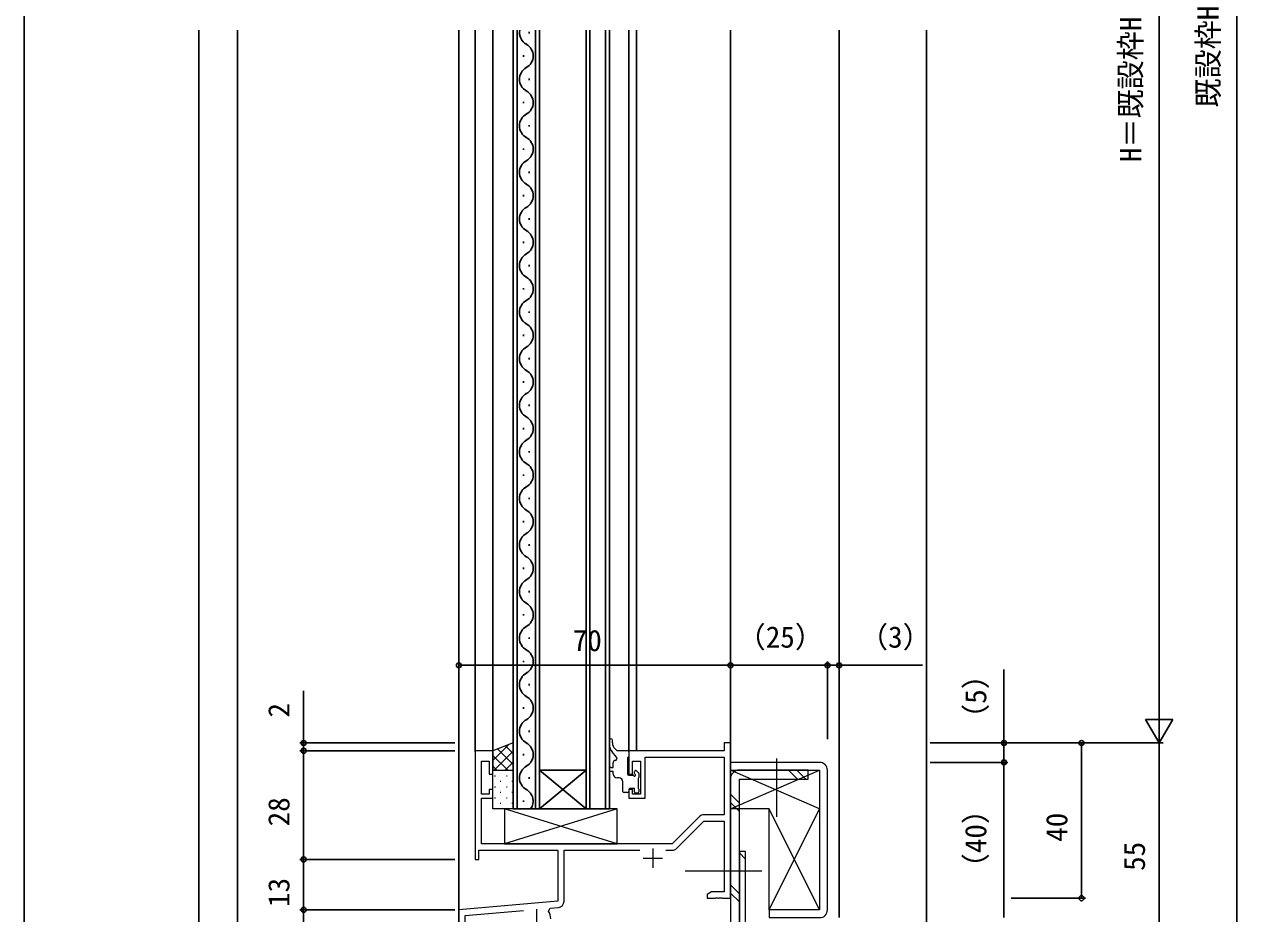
# Model space of a CAD drawing. Units: millimetres, scale not verified. Extents: x -438 to 438, y -554 to 551.
# Drawn here: x -436.8 to -124.3, y -97.5 to 131.7 of the extents above; entities that cross this region are included whole.
import ezdxf
from ezdxf.enums import TextEntityAlignment as Align

# ---------------------------------------------------------------- set-up
doc = ezdxf.new("R2010")
doc.units = ezdxf.units.MM
doc.header["$LTSCALE"] = 4
doc.layers.add('0-2_YKK_11', color=211, linetype='Continuous', lineweight=18)
doc.layers.add('0-5_YKK_13', color=4, linetype='Continuous', lineweight=18)
for name, color, linetype in [('0-4_YKK_12', 2, 'Continuous'), ('0-7_YKK_D', 6, 'Continuous'), ('0-8_YKK_ZWAK', 7, 'Continuous'), ('0-9_YSS_K', 3, 'Continuous')]:
    doc.layers.add(name, color=color, linetype=linetype)
doc.styles.add('ＭＳ ゴシック', font='')
doc.styles.get('ＭＳ ゴシック').set_extended_font_data('MS Gothic')

msp = doc.modelspace()

# ---------------------------------------------------------------- linework, layer by layer
at = {"layer": '0-2_YKK_11'}
for p, q in [((-274.795, -80.696), (-274.795, -85.696)), ((-271.444, -81.126), (-269.782, -81.126)), ((-277.295, -83.196), (-272.295, -83.196)), ((-304.795, -96.296), (-304.795, -101.296))]:
    msp.add_line(p, q, dxfattribs=at)
for points in [[(-262.763, -72.465), (-269.795, -79.496), (-318.965, -79.496), (-318.965, -67.696), (-315.995, -67.696), (-315.995, -65.496), (-316.995, -65.496), (-316.995, -66.696), (-318.965, -66.696), (-318.965, -58.196), (-316.995, -58.196), (-316.995, -61.496), (-315.995, -61.496), (-315.995, -55.496), (-320.595, -55.496), (-320.595, -83.496), (-319.595, -83.496), (-319.595, -81.126), (-299.295, -81.126), (-299.295, -94.266), (-324.795, -96.496), (-324.795, -108.496)], [(-268.651, -80.658), (-261.62, -73.626), (-256.425, -73.626), (-256.425, -91.866), (-259.704, -91.866), (-260.795, -92.496), (-260.795, -93.496), (-258.753, -93.496), (-258.57, -93.376), (-258.02, -93.376), (-257.837, -93.496), (-257.753, -93.496), (-257.57, -93.376), (-257.02, -93.376), (-256.837, -93.496), (-254.795, -93.496), (-254.795, -53.496), (-256.425, -53.496), (-256.425, -55.496), (-280.995, -55.496), (-280.995, -61.496), (-279.995, -61.496), (-279.995, -58.196), (-277.995, -58.196), (-277.995, -66.696), (-279.995, -66.696), (-279.995, -65.496), (-280.995, -65.496), (-280.995, -67.696), (-276.795, -67.696), (-276.795, -57.126), (-256.425, -57.126), (-256.425, -71.996), (-261.632, -71.996)], [(-297.665, -94.293), (-297.665, -81.126), (-278.145, -81.126)], [(-311.895, -106.866), (-323.165, -106.866), (-323.165, -97.99), (-308.165, -96.678)], [(-301.656, -96.838), (-301.275, -96.075), (-299.125, -95.887)]]:
    msp.add_lwpolyline(points, dxfattribs=at)
for centre, radius, start, end in [((-261.632, -73.596), 1.6, 90, 134.99999), ((-269.782, -79.526), 1.6, 270, 314.99999), ((-304.795, -98.796), 3.7, 0, 31.96331), ((-299.265, -94.293), 1.6, 275, 0.00001)]:
    msp.add_arc(centre, radius, start, end, dxfattribs=at)
at = {"layer": '0-4_YKK_12'}
for p, q in [((-391.798, 130.169), (-391.795, -201.753)), ((-381.799, 130.169), (-381.798, -191.756)), ((-324.795, 130.169), (-324.795, -100.496)), ((-320.595, 130.169), (-320.595, -55.792)), ((-315.995, 130.169), (-315.995, -55.496)), ((-310.795, -70.5), (-310.795, 130.169)), ((-309.795, 130.169), (-309.795, -70.5)), ((-306.635, 129.7), (-306.635, 129.3)), ((-304.995, -70.5), (-304.995, 130.169)), ((-303.995, 130.169), (-303.995, -70.5)), ((-290.995, 130.169), (-290.995, -70.5)), ((-286.995, -70.5), (-286.995, 130.169)), ((-285.995, 130.169), (-285.995, -70.5)), ((-280.995, 130.169), (-280.995, -55.496)), ((-278.995, 130.169), (-278.995, -55.496)), ((-254.795, 130.169), (-254.795, -92.162)), ((-226.792, 130.169), (-226.793, -98.505)), ((-308.155, 123.7), (-308.155, 123.3)), ((-306.635, 117.7), (-306.635, 117.3)), ((-308.155, 111.7), (-308.155, 111.3)), ((-306.635, 105.7), (-306.635, 105.3)), ((-308.155, 99.7), (-308.155, 99.3)), ((-306.635, 93.7), (-306.635, 93.3)), ((-308.155, 87.7), (-308.155, 87.3)), ((-306.635, 81.7), (-306.635, 81.3)), ((-308.155, 75.7), (-308.155, 75.3)), ((-306.635, 69.7), (-306.635, 69.3)), ((-308.155, 63.7), (-308.155, 63.3)), ((-306.635, 57.7), (-306.635, 57.3)), ((-308.155, 51.7), (-308.155, 51.3)), ((-306.635, 45.7), (-306.635, 45.3)), ((-308.155, 39.7), (-308.155, 39.3)), ((-306.635, 33.7), (-306.635, 33.3)), ((-308.155, 27.7), (-308.155, 27.3)), ((-306.635, 21.7), (-306.635, 21.3)), ((-308.155, 15.7), (-308.155, 15.3)), ((-306.635, 9.7), (-306.635, 9.3)), ((-308.155, 3.7), (-308.155, 3.3)), ((-306.635, -2.3), (-306.635, -2.7)), ((-308.155, -8.3), (-308.155, -8.7)), ((-306.635, -14.3), (-306.635, -14.7)), ((-308.155, -20.3), (-308.155, -20.7)), ((-306.635, -26.3), (-306.635, -26.7)), ((-308.155, -32.3), (-308.155, -32.7)), ((-306.635, -38.3), (-306.635, -38.7)), ((-308.155, -44.3), (-308.155, -44.7)), ((-306.635, -50.3), (-306.635, -50.7)), ((-308.155, -56.3), (-308.155, -56.7)), ((-306.635, -62.3), (-306.635, -62.7)), ((-291.995, -60.5), (-303.995, -60.5)), ((-291.995, -70.5), (-303.995, -60.5)), ((-303.995, -70.5), (-291.995, -60.5)), ((-308.155, -68.3), (-308.155, -68.7)), ((-303.995, -70.504), (-310.795, -70.504)), ((-291.995, -70.5), (-303.995, -70.5))]:
    msp.add_line(p, q, dxfattribs=at)
msp.add_lwpolyline([(-285.995, -70.5), (-291.995, -70.5), (-291.995, 130.169)], dxfattribs=at)
for centre, start, end in [((-305.718, 129.5), 168.77275, 240.79746), ((-309.072, 123.5), 299.20254, 60.79746), ((-305.718, 117.5), 119.20254, 240.79746), ((-309.072, 111.5), 299.20254, 60.79746), ((-305.718, 105.5), 119.20254, 240.79746), ((-309.072, 99.5), 299.20254, 60.79746), ((-305.718, 93.5), 119.20254, 240.79746), ((-309.072, 87.5), 299.20254, 60.79746), ((-305.718, 81.5), 119.20254, 240.79746), ((-309.072, 75.5), 299.20254, 60.79746), ((-305.718, 69.5), 119.20254, 240.79746), ((-309.072, 63.5), 299.20254, 60.79746), ((-305.718, 57.5), 119.20254, 240.79746), ((-309.072, 51.5), 299.20254, 60.79746), ((-305.718, 45.5), 119.20254, 240.79746), ((-309.072, 39.5), 299.20254, 60.79746), ((-305.718, 33.5), 119.20254, 240.79746), ((-309.072, 27.5), 299.20254, 60.79746), ((-305.718, 21.5), 119.20254, 240.79746), ((-309.072, 15.5), 299.20254, 60.79746), ((-305.718, 9.5), 119.20254, 240.79746), ((-309.072, 3.5), 299.20254, 60.79746), ((-305.718, -2.5), 119.20254, 240.79746), ((-309.072, -8.5), 299.20254, 60.79746), ((-305.718, -14.5), 119.20254, 240.79746), ((-309.072, -20.5), 299.20254, 60.79746), ((-305.718, -26.5), 119.20254, 240.79746), ((-309.072, -32.5), 299.20254, 60.79746), ((-305.718, -38.5), 119.20254, 240.79746), ((-309.072, -44.5), 299.20254, 60.79746), ((-305.718, -50.5), 119.20254, 240.79746), ((-309.072, -56.5), 299.20254, 60.79746), ((-305.718, -62.5), 119.20254, 240.79746), ((-309.072, -68.5), 324.33024, 60.79746)]:
    msp.add_arc(centre, 3.437, start, end, dxfattribs=at)
at = {"layer": '0-5_YKK_13'}
for p, q in [((-285.995, -53.855), (-285.995, -52.833)), ((-285.195, -53.5), (-285.195, -52.833)), ((-311.911, -53.926), (-315.995, -58.01)), ((-310.795, -55.638), (-315.653, -60.496)), ((-314.811, -55.041), (-310.795, -59.058)), ((-312.769, -54.256), (-310.795, -56.229)), ((-284.114, -57.173), (-285.282, -55.797)), ((-283.995, -55.496), (-284.57, -54.952)), ((-281.295, -55.496), (-283.995, -55.496)), ((-280.995, -55.796), (-280.995, -56.996)), ((-315.995, -56.686), (-312.184, -60.496)), ((-310.795, -58.467), (-312.825, -60.496)), ((-284.995, -59.796), (-284.995, -58.496)), ((-280.995, -56.996), (-281.295, -57.296)), ((-281.295, -57.296), (-281.295, -61.496)), ((-242.795, -72.496), (-242.795, -57.496)), ((-315.995, -59.515), (-315.013, -60.496)), ((-315.575, -61.932), (-315.375, -61.932)), ((-314.16, -60.517), (-313.96, -60.517)), ((-312.545, -61.932), (-312.345, -61.932)), ((-311.13, -60.517), (-310.93, -60.517)), ((-285.495, -59.796), (-284.995, -59.796)), ((-285.495, -60.796), (-284.995, -60.796)), ((-284.995, -61.496), (-284.995, -60.796)), ((-283.495, -62.496), (-283.995, -62.496)), ((-280.995, -61.796), (-279.956, -61.796)), ((-279.495, -61.335), (-279.495, -60.896)), ((-278.983, -60.684), (-278.483, -61.184)), ((-278.395, -61.396), (-278.395, -62.396)), ((-231.795, -70.496), (-254.795, -60.497)), ((-254.795, -70.497), (-231.793, -60.497)), ((-315.575, -64.762), (-315.375, -64.762)), ((-314.16, -63.347), (-313.96, -63.347)), ((-312.545, -64.762), (-312.345, -64.762)), ((-311.13, -63.347), (-310.93, -63.347)), ((-282.495, -65.996), (-282.495, -63.496)), ((-280.995, -65.496), (-280.995, -65.996)), ((-278.595, -62.596), (-278.595, -65.196)), ((-278.395, -65.396), (-278.395, -66.096)), ((-315.575, -67.592), (-315.375, -67.592)), ((-314.16, -66.177), (-313.96, -66.177)), ((-312.545, -67.592), (-312.345, -67.592)), ((-311.13, -66.177), (-310.93, -66.177)), ((-281.295, -66.296), (-282.195, -66.296)), ((-278.695, -66.396), (-279.195, -66.396)), ((-315.575, -70.422), (-315.375, -70.422)), ((-314.16, -69.007), (-313.96, -69.007)), ((-283.995, -79.5), (-312.995, -70.5)), ((-283.995, -70.5), (-312.995, -79.5)), ((-312.545, -70.422), (-312.345, -70.422)), ((-311.13, -69.007), (-310.93, -69.007)), ((-244.798, -70.497), (-254.795, -70.497)), ((-231.793, -96.506), (-244.798, -70.497)), ((-244.798, -96.506), (-244.798, -70.497)), ((-244.796, -96.507), (-231.795, -70.496)), ((-251.496, -86.496), (-266.495, -86.496)), ((-246.695, -86.496), (-265.005, -86.496))]:
    msp.add_line(p, q, dxfattribs=at)
at = {"layer": '0-5_YKK_13', "color": 1}
for p, q in [((-234.795, -60.496), (-252.495, -60.496)), ((-239.791, -60.496), (-237.491, -62.796)), ((-237.668, -60.496), (-235.368, -62.796)), ((-229.793, -96.506), (-229.795, -60.497)), ((-254.795, -66.704), (-252.495, -69.004)), ((-254.795, -68.827), (-252.495, -71.127)), ((-252.495, -81.827), (-250.895, -83.427)), ((-254.795, -90.039), (-252.495, -92.339)), ((-254.795, -92.162), (-252.495, -94.462))]:
    msp.add_line(p, q, dxfattribs=at)
at = {"layer": '0-5_YKK_13'}
for points in [[(-310.795, -60.496), (-310.795, -53.496), (-315.995, -55.496), (-315.995, -60.496)], [(-315.995, -60.496), (-310.795, -60.496), (-310.795, -70.496), (-315.995, -70.496)], [(-283.995, -70.5), (-312.995, -70.5), (-312.995, -79.5), (-283.995, -79.5)]]:
    msp.add_lwpolyline(points, close=True, dxfattribs=at)
at = {"layer": '0-5_YKK_13', "color": 1}
for points in [[(-231.795, -58.497), (-254.795, -58.497), (-254.795, -60.497)], [(-254.795, -60.497), (-231.795, -60.497), (-231.793, -96.506), (-244.796, -96.506), (-244.796, -98.506), (-231.793, -98.506)], [(-252.495, -101.496), (-252.495, -62.796), (-234.795, -62.796), (-234.795, -60.496)], [(-254.795, -62.796), (-254.795, -101.496), (-307.495, -101.496)], [(-250.895, -109.896), (-250.895, -81.496), (-252.495, -81.496), (-252.495, -109.896), (-272.795, -109.896)]]:
    msp.add_lwpolyline(points, dxfattribs=at)
at = {"layer": '0-5_YKK_13'}
msp.add_lwpolyline([(-279.495, -66.096), (-279.495, -65.196), (-280.695, -65.196)], dxfattribs=at)
for centre, radius, start, end in [((-285.595, -52.833), 0.4, 0, 180), ((-282.995, -53.855), 3, 180, 220.32855), ((-283.195, -53.5), 2, 180, 226.56767), ((-281.295, -55.796), 0.3, 0, 90), ((-284.495, -58.496), 0.5, 90, 180), ((-284.495, -57.496), 0.5, 270, 40.32855), ((-285.495, -60.296), 0.5, 90, 270), ((-283.995, -61.496), 1, 180, 270), ((-283.495, -63.496), 1, 0, 90), ((-280.995, -61.496), 0.3, 180, 270), ((-279.956, -62.096), 0.3, 33.05573, 90), ((-279.495, -61.796), 0.25, 213.05573, 56.94427), ((-279.195, -60.896), 0.3, 45, 180), ((-279.195, -61.335), 0.3, 180, 236.94427), ((-278.595, -62.396), 0.2, 270, 0), ((-278.695, -61.396), 0.3, 0, 45), ((-280.695, -65.496), 0.3, 90, 180), ((-278.595, -65.396), 0.2, 0, 90), ((-282.195, -65.996), 0.3, 180, 270), ((-281.295, -65.996), 0.3, 270, 0), ((-279.195, -66.096), 0.3, 180, 270), ((-278.695, -66.096), 0.3, 270, 0)]:
    msp.add_arc(centre, radius, start, end, dxfattribs=at)
at = {"layer": '0-5_YKK_13', "color": 1}
for centre, radius, start, end in [((-231.795, -60.497), 2, 360, 90.00004), ((-252.495, -62.796), 2.3, 89.99999, 180), ((-231.793, -96.506), 2, 270, 0)]:
    msp.add_arc(centre, radius, start, end, dxfattribs=at)
at = {"layer": '0-7_YKK_D'}
for p, q in [((-124.295, 368.5), (-124.295, -108.496)), ((-144.295, 318.5), (-144.295, -46.496)), ((-324.795, -52.496), (-324.795, -32.496)), ((-254.795, -33.496), (-324.795, -33.496)), ((-254.795, -52.496), (-254.795, -32.496)), ((-254.795, -52.496), (-254.795, -32.496)), ((-254.795, -33.496), (-229.795, -33.496)), ((-229.793, -33.496), (-232.343, -33.496)), ((-229.795, -52.496), (-229.795, -32.496)), ((-229.793, -52.496), (-229.793, -32.496)), ((-229.793, -33.496), (-226.792, -33.496)), ((-226.792, -52.496), (-226.792, -32.496)), ((-226.792, -33.496), (-205.292, -33.496)), ((-364.795, -53.496), (-364.795, -40.05)), ((-144.295, -53.496), (-144.295, -41.372)), ((-144.295, -53.496), (-147.795, -47.434)), ((-140.795, -47.434), (-147.795, -47.434)), ((-144.295, -53.496), (-140.795, -47.434)), ((-325.795, -53.496), (-365.795, -53.496)), ((-325.795, -55.496), (-365.795, -55.496)), ((-325.795, -55.496), (-365.795, -55.496)), ((-364.795, -55.496), (-364.795, -53.496)), ((-364.795, -55.496), (-364.795, -58.046)), ((-364.795, -83.496), (-364.795, -55.496)), ((-203.295, -53.496), (-143.295, -53.496)), ((-203.295, -53.496), (-183.295, -53.496)), ((-203.295, -53.496), (-163.295, -53.496)), ((-181.295, -53.496), (-143.295, -53.496)), ((-164.295, -53.496), (-164.295, -93.496)), ((-144.295, -108.496), (-144.295, -53.496)), ((-203.295, -58.497), (-183.295, -58.497)), ((-203.295, -58.497), (-183.295, -58.497)), ((-184.295, -98.496), (-184.295, -58.497)), ((-325.795, -83.496), (-365.795, -83.496)), ((-325.795, -83.496), (-365.795, -83.496)), ((-364.795, -96.496), (-364.795, -83.496)), ((-182.472, -93.496), (-163.295, -93.496)), ((-325.795, -96.496), (-365.795, -96.496)), ((-325.795, -96.496), (-365.795, -96.496)), ((-364.795, -108.496), (-364.795, -96.496))]:
    msp.add_line(p, q, dxfattribs=at)
msp.add_lwpolyline([(-184.295, -58.497), (-184.295, -53.496), (-184.295, -34.546)], dxfattribs=at)
for centre in [(-324.795, -33.496), (-254.795, -33.496), (-254.795, -33.496), (-229.795, -33.496), (-229.793, -33.496), (-226.792, -33.496), (-364.795, -53.496), (-184.295, -53.496), (-164.295, -53.496), (-364.795, -55.496), (-364.795, -55.496), (-184.295, -58.497), (-184.295, -58.497), (-364.795, -83.496), (-364.795, -83.496), (-164.295, -93.496), (-364.795, -96.496), (-364.795, -96.496)]:
    msp.add_circle(centre, 0.637, dxfattribs=at)
at = {"layer": '0-8_YKK_ZWAK'}
msp.add_line((-436.8, 516.5), (-436.8, -553.5), dxfattribs=at)
at = {"layer": '0-9_YSS_K'}
msp.add_line((-204.295, 130.169), (-204.295, -108.496), dxfattribs=at)

# ---------------------------------------------------------------- texts
at = {"layer": '0-7_YKK_D', "style": 'ＭＳ ゴシック'}
for s, p in [('H＝既設枠H－98', (-147.275, 96.158)), ('既設枠H', (-127.275, 110.208)), ('（5）', (-187.189, -50.907)), ('2', (-366.795, -46.95)), ('28', (-366.795, -74.972)), ('40', (-166.295, -78.951)), ('（40）', (-187.189, -89.384)), ('55', (-146.295, -86.451)), ('13', (-366.795, -95.749))]:
    msp.add_text(s, height=5.499, rotation=90, dxfattribs=at).set_placement(p, align=Align.BOTTOM_LEFT)
for s, p in [('70', (-295.42, -31.496)), ('（25）', (-253.183, -30.602)), ('（3）', (-221.653, -30.602))]:
    msp.add_text(s, height=5.499, dxfattribs=at).set_placement(p, align=Align.BOTTOM_LEFT)

doc.saveas('drawing.dxf')
